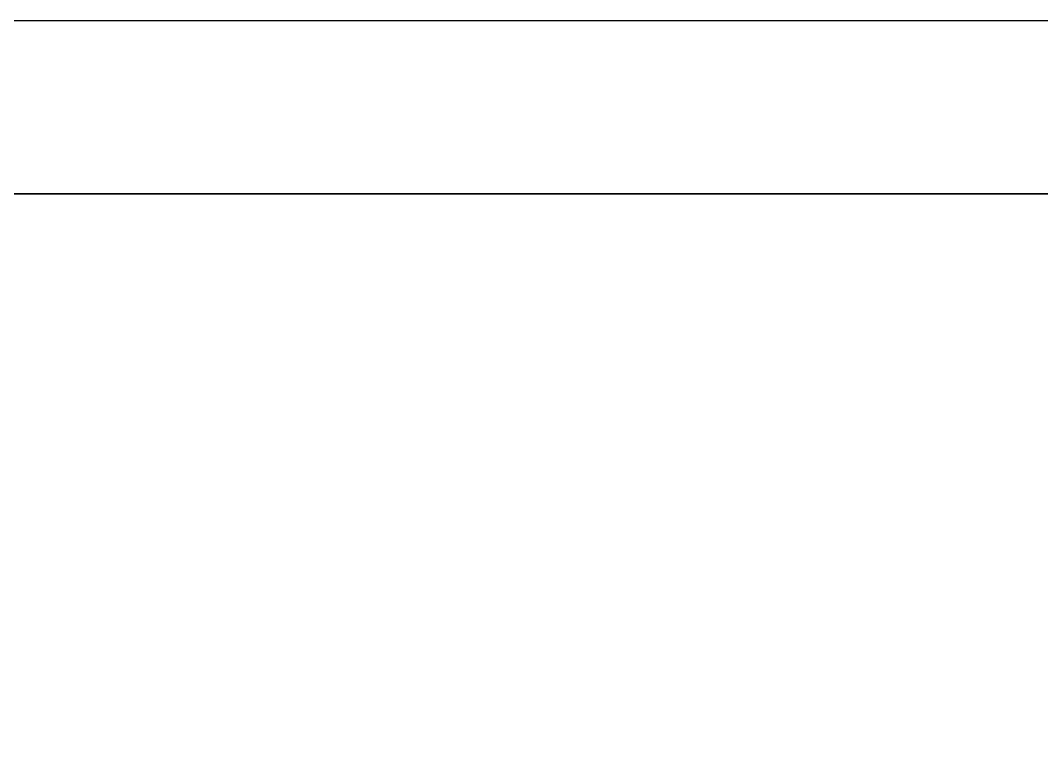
# Paper-space layout 'A0mask (portrait)' of a CAD drawing. Extents: x 0 to 810, y 0 to 1153.
# Drawn here: x 670.69 to 706.04, y 100.27 to 126 of the extents above; entities that cross this region are included whole.
import ezdxf
from ezdxf.enums import TextEntityAlignment as Align

# ---------------------------------------------------------------- set-up
doc = ezdxf.new("R2010")
doc.units = 0
doc.layers.get('0').update_dxf_attribs({"linetype": 'CONTINUOUS'})
doc.layers.get('Defpoints').update_dxf_attribs({"linetype": 'CONTINUOUS'})
doc.layers.add('JPP_Mask', color=7, linetype='CONTINUOUS')
doc.styles.add('JPP', font='arial.ttf')

# ---------------------------------------------------------------- blocks, each defined once
blk = doc.blocks.new('A0mask (portrait)')
at = {"color": 154, "true_color": 0x004a91}
blk.add_line((805, 120), (635, 120), dxfattribs=at)
at = {"layer": 'Defpoints'}
blk.add_lwpolyline([(630, 0), (630, 120), (810, 120)], dxfattribs=at)
at = {"color": 7, "style": 'JPP'}
for tag, p in [('Client', (743, 115)), ('Project1', (743, 90)), ('Project2', (743, 82.5)), ('Project3', (743, 75)), ('Title1', (743, 57.5)), ('Title2', (743, 50)), ('Title3', (743, 42.5)), ('Status', (635, 7.5))]:
    blk.add_attdef(tag, text='', height=3.5, dxfattribs=at).set_placement(p, align=Align.MIDDLE_LEFT)
at = {"color": 2, "style": 'JPP'}
for tag, p in [('Scale', (662.5, 25)), ('Drawn', (707.5, 25)), ('Checked', (752.5, 25)), ('Date', (797.5, 25))]:
    blk.add_attdef(tag, text='', height=2, dxfattribs=at).set_placement(p, align=Align.MIDDLE_CENTER)
at = {"color": 6, "style": 'JPP'}
for tag, p in [('Ref', (725, 7.5)), ('DrgNo.', (767, 7.5))]:
    blk.add_attdef(tag, text='', height=4, dxfattribs=at).set_placement(p, align=Align.MIDDLE_LEFT)
blk.add_attdef('Rev', text='', height=4, dxfattribs=at).set_placement((801.275, 7.5), align=Align.MIDDLE_CENTER)
blk = doc.blocks.new('A0A1revisionblock')
at = {"layer": 'Defpoints'}
for p, q in [((0, 6), (180, 6)), ((0, 0), (180, 0))]:
    blk.add_line(p, q, dxfattribs=at)
at = {"color": 2, "style": 'JPP', "flags": 8}
for tag, p in [('RevLetter', (7.525, 2)), ('RevNote_001', (12.739, 1.999)), ('RevBy', (127.525, 2)), ('RevChecked', (148.025, 2)), ('RevDate', (164.025, 2))]:
    blk.add_attdef(tag, p, '', height=2, dxfattribs=at)

psp = doc.layouts.new('A0mask (portrait)')

# ---------------------------------------------------------------- block references
psp.add_blockref('A0A1revisionblock', (630, 120))
at = {"layer": 'JPP_Mask'}
psp.add_blockref('A0mask (portrait)', (0, 0), dxfattribs=at)

doc.saveas('drawing.dxf')
